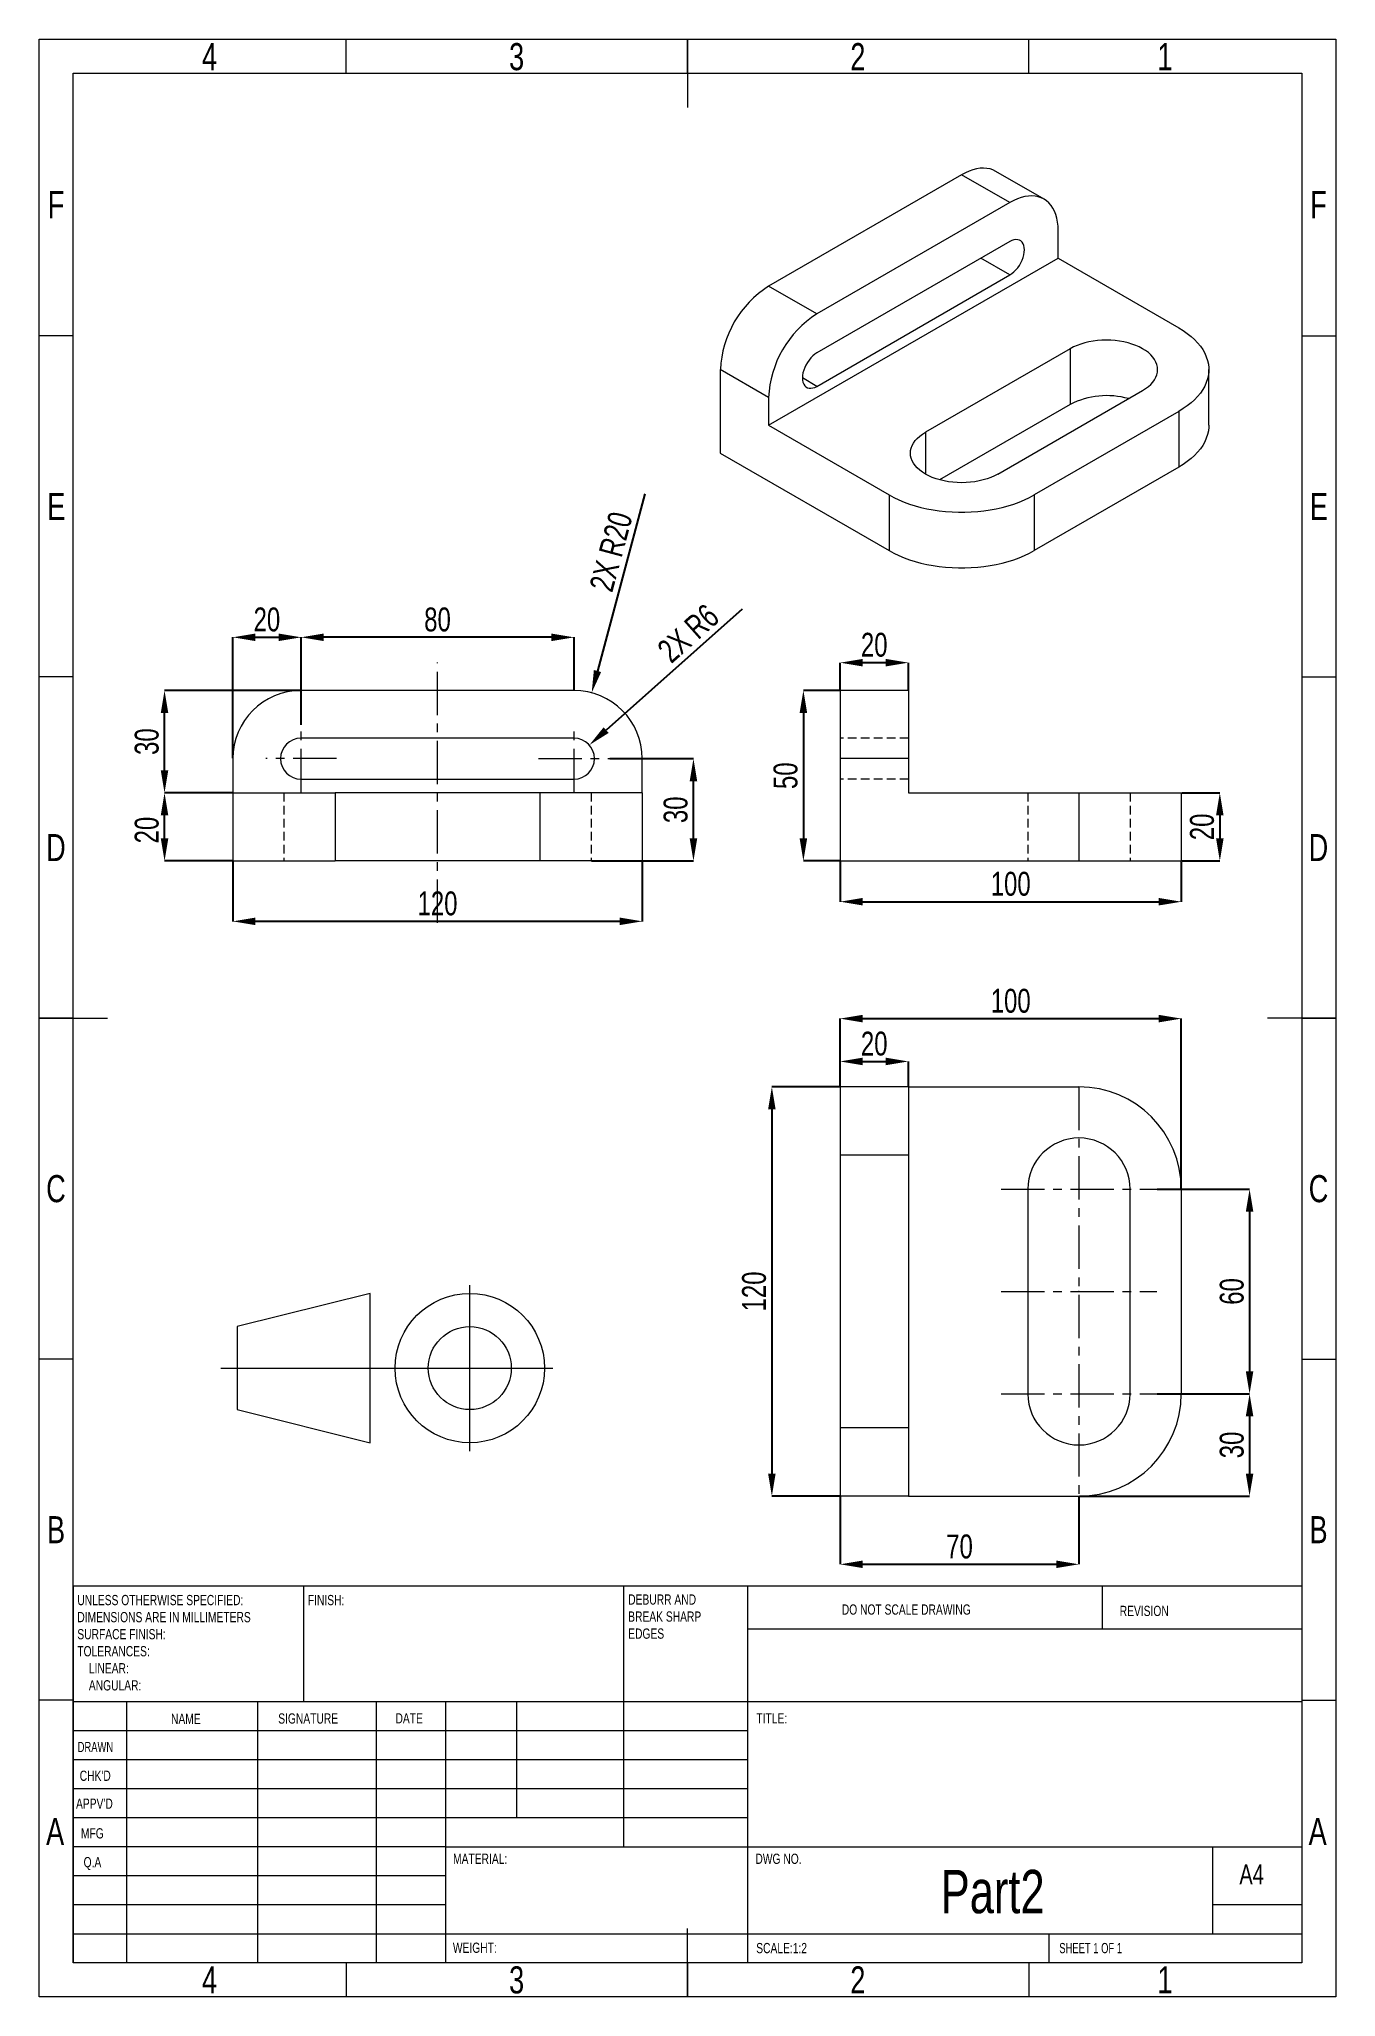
# Model space of a CAD drawing. Header units: millimetres. Extents: x 15 to 205, y 5 to 292.
import ezdxf

# ---------------------------------------------------------------- set-up
doc = ezdxf.new("R2010")
doc.units = ezdxf.units.MM
doc.header["$PDSIZE"] = -1
doc.linetypes.add('CENTER', pattern=[10.16, 6.35, -1.27, 1.27, -1.27])
doc.linetypes.add('HIDDEN', pattern=[1.905, 1.27, -0.635])
doc.styles.add('SLDTEXTSTYLE0', font='TXT', dxfattribs={"width": 0.75})
doc.styles.add('SLDTEXTSTYLE1', font='TXT', dxfattribs={"width": 0.686449})
doc.styles.add('SLDTEXTSTYLE2', font='TXT', dxfattribs={"width": 0.6875})
doc.dimstyles.new('SLDDIMSTYLE0', dxfattribs={"dimtxt": 3.5, "dimasz": 3.302, "dimexe": 0, "dimexo": 0.0625, "dimgap": 0.875, "dimtad": 1, "dimdec": 0, "dimlfac": 2, "dimrnd": 1e-09, "dimzin": 12, "dimdsep": 46, "dimtxsty": 'SLDTEXTSTYLE0', "dimsah": 1, "dimcen": 0.09, "dimadec": 0, "dimazin": 3, "dimtfac": 1, "dimtdec": 0, "dimtofl": 0, "dimtmove": 0, "dimatfit": 3, "dimfxl": 1, "dimfrac": 2, "dimtolj": 1, "dimtzin": 12, "dimarcsym": 0})
doc.dimstyles.new('SLDDIMSTYLE1', dxfattribs={"dimtxt": 3.5, "dimasz": 3.302, "dimexe": 0, "dimexo": 0.0625, "dimgap": 0.875, "dimtad": 1, "dimdec": 0, "dimlfac": 2, "dimrnd": 1e-09, "dimzin": 12, "dimdsep": 46, "dimtxsty": 'SLDTEXTSTYLE0', "dimsah": 1, "dimcen": 0, "dimadec": 0, "dimazin": 3, "dimtfac": 1, "dimtdec": 0, "dimtofl": 0, "dimtmove": 0, "dimatfit": 3, "dimfxl": 1, "dimfrac": 2, "dimtolj": 1, "dimtzin": 12, "dimarcsym": 0})

# ---------------------------------------------------------------- blocks, each defined once
blk = doc.blocks.new('SW_SYMBOL_GTOL_ISO')
at = {"color": 0, "linetype": 'Continuous', "lineweight": 0}
for p, q in [((900, 950), (100, 750)), ((900, 50), (900, 950)), ((1500, 0), (1500, 1000)), ((100, 750), (100, 250)), ((0, 500), (1000, 500)), ((1000, 500), (2000, 500)), ((100, 250), (900, 50))]:
    blk.add_line(p, q, dxfattribs=at)
for radius in [450, 250]:
    blk.add_circle((1500, 500), radius, dxfattribs=at)
blk = doc.blocks.new('_D')
at = {"color": 0, "linetype": 'Continuous', "lineweight": -2, "transparency": 16777216}
for p, q in [((132.36, 171.46), (132.36, 165.55)), ((182.36, 171.46), (182.36, 165.55)), ((135.66, 165.55), (179.06, 165.55))]:
    blk.add_line(p, q, dxfattribs=at)
at = {"color": 0, "linetype": 'Continuous', "transparency": 16777216}
for points in [[(135.66, 166.1), (135.66, 165), (132.36, 165.55)], [(179.06, 166.1), (179.06, 165), (182.36, 165.55)]]:
    blk.add_solid(points, dxfattribs=at)
at = {"layer": 'Defpoints', "color": 0, "linetype": 'Continuous', "transparency": 16777216}
for p in [(132.36, 171.52), (182.36, 171.52), (182.36, 165.55)]:
    blk.add_point(p, dxfattribs=at)
at = {"color": 0, "linetype": 'Continuous', "lineweight": 5, "transparency": 16777216, "insert": (157.36, 169.93), "char_height": 3.5, "attachment_point": 2, "style": 'SLDTEXTSTYLE0'}
blk.add_mtext('\\A1;100', dxfattribs=at)
blk = doc.blocks.new('_D_1')
at = {"color": 0, "linetype": 'Continuous', "lineweight": -2, "transparency": 16777216}
for p, q in [((132.3, 196.52), (126.98, 196.52)), ((126.98, 193.22), (126.98, 174.82)), ((132.3, 171.52), (126.98, 171.52))]:
    blk.add_line(p, q, dxfattribs=at)
at = {"color": 0, "linetype": 'Continuous', "transparency": 16777216}
for points in [[(126.43, 193.22), (127.53, 193.22), (126.98, 196.52)], [(126.43, 174.82), (127.53, 174.82), (126.98, 171.52)]]:
    blk.add_solid(points, dxfattribs=at)
at = {"layer": 'Defpoints', "color": 0, "linetype": 'Continuous', "transparency": 16777216}
for p in [(132.36, 196.52), (126.98, 171.52), (132.36, 171.52)]:
    blk.add_point(p, dxfattribs=at)
at = {"color": 0, "linetype": 'Continuous', "lineweight": 5, "transparency": 16777216, "insert": (122.61, 184.02), "char_height": 3.5, "attachment_point": 2, "rotation": 90, "style": 'SLDTEXTSTYLE0'}
blk.add_mtext('\\A1;50', dxfattribs=at)
blk = doc.blocks.new('_D_2')
at = {"color": 0, "linetype": 'Continuous', "lineweight": -2, "transparency": 16777216}
for p, q in [((132.36, 196.58), (132.36, 200.59)), ((139.06, 200.59), (135.66, 200.59)), ((142.36, 196.58), (142.36, 200.59))]:
    blk.add_line(p, q, dxfattribs=at)
at = {"color": 0, "linetype": 'Continuous', "transparency": 16777216}
for points in [[(135.66, 201.14), (135.66, 200.04), (132.36, 200.59)], [(139.06, 201.14), (139.06, 200.04), (142.36, 200.59)]]:
    blk.add_solid(points, dxfattribs=at)
at = {"layer": 'Defpoints', "color": 0, "linetype": 'Continuous', "transparency": 16777216}
for p in [(132.36, 200.59), (132.36, 196.52), (142.36, 196.52)]:
    blk.add_point(p, dxfattribs=at)
at = {"color": 0, "linetype": 'Continuous', "lineweight": 5, "transparency": 16777216, "insert": (137.36, 204.97), "char_height": 3.5, "attachment_point": 2, "style": 'SLDTEXTSTYLE0'}
blk.add_mtext('\\A1;20', dxfattribs=at)
blk = doc.blocks.new('_D_3')
at = {"color": 0, "linetype": 'Continuous', "lineweight": -2, "transparency": 16777216}
for p, q in [((182.42, 181.52), (188, 181.52)), ((188, 178.22), (188, 174.82)), ((182.42, 171.52), (188, 171.52))]:
    blk.add_line(p, q, dxfattribs=at)
at = {"color": 0, "linetype": 'Continuous', "transparency": 16777216}
for points in [[(187.45, 178.22), (188.55, 178.22), (188, 181.52)], [(187.45, 174.82), (188.55, 174.82), (188, 171.52)]]:
    blk.add_solid(points, dxfattribs=at)
at = {"layer": 'Defpoints', "color": 0, "linetype": 'Continuous', "transparency": 16777216}
for p in [(182.36, 181.52), (182.36, 171.52), (188, 171.52)]:
    blk.add_point(p, dxfattribs=at)
at = {"color": 0, "linetype": 'Continuous', "lineweight": 5, "transparency": 16777216, "insert": (183.63, 176.52), "char_height": 3.5, "attachment_point": 2, "rotation": 90, "style": 'SLDTEXTSTYLE0'}
blk.add_mtext('\\A1;20', dxfattribs=at)
blk = doc.blocks.new('_D_4')
at = {"color": 0, "linetype": 'Continuous', "lineweight": -2, "transparency": 16777216}
for p, q in [((178.83, 123.41), (192.36, 123.41)), ((192.36, 120.11), (192.36, 96.71)), ((178.83, 93.41), (192.36, 93.41))]:
    blk.add_line(p, q, dxfattribs=at)
at = {"color": 0, "linetype": 'Continuous', "transparency": 16777216}
for points in [[(191.81, 120.11), (192.91, 120.11), (192.36, 123.41)], [(191.81, 96.71), (192.91, 96.71), (192.36, 93.41)]]:
    blk.add_solid(points, dxfattribs=at)
at = {"layer": 'Defpoints', "color": 0, "linetype": 'Continuous', "transparency": 16777216}
for p in [(178.77, 123.41), (178.77, 93.41), (192.36, 93.41)]:
    blk.add_point(p, dxfattribs=at)
at = {"color": 0, "linetype": 'Continuous', "lineweight": 5, "transparency": 16777216, "insert": (187.99, 108.41), "char_height": 3.5, "attachment_point": 2, "rotation": 90, "style": 'SLDTEXTSTYLE0'}
blk.add_mtext('\\A1;60', dxfattribs=at)
blk = doc.blocks.new('_D_5')
at = {"color": 0, "linetype": 'Continuous', "lineweight": -2, "transparency": 16777216}
for p, q in [((178.83, 93.41), (192.36, 93.41)), ((192.36, 90.11), (192.36, 81.71)), ((167.42, 78.41), (192.36, 78.41))]:
    blk.add_line(p, q, dxfattribs=at)
at = {"color": 0, "linetype": 'Continuous', "transparency": 16777216}
for points in [[(191.81, 90.11), (192.91, 90.11), (192.36, 93.41)], [(191.81, 81.71), (192.91, 81.71), (192.36, 78.41)]]:
    blk.add_solid(points, dxfattribs=at)
at = {"layer": 'Defpoints', "color": 0, "linetype": 'Continuous', "transparency": 16777216}
for p in [(178.77, 93.41), (167.36, 78.41), (192.36, 78.41)]:
    blk.add_point(p, dxfattribs=at)
at = {"color": 0, "linetype": 'Continuous', "lineweight": 5, "transparency": 16777216, "insert": (187.99, 85.91), "char_height": 3.5, "attachment_point": 2, "rotation": 90, "style": 'SLDTEXTSTYLE0'}
blk.add_mtext('\\A1;30', dxfattribs=at)
blk = doc.blocks.new('_D_6')
at = {"color": 0, "linetype": 'Continuous', "lineweight": -2, "transparency": 16777216}
for p, q in [((132.36, 78.35), (132.36, 68.41)), ((167.36, 78.35), (167.36, 68.41)), ((135.66, 68.41), (164.06, 68.41))]:
    blk.add_line(p, q, dxfattribs=at)
at = {"color": 0, "linetype": 'Continuous', "transparency": 16777216}
for points in [[(135.66, 68.96), (135.66, 67.86), (132.36, 68.41)], [(164.06, 68.96), (164.06, 67.86), (167.36, 68.41)]]:
    blk.add_solid(points, dxfattribs=at)
at = {"layer": 'Defpoints', "color": 0, "linetype": 'Continuous', "transparency": 16777216}
for p in [(132.36, 78.41), (167.36, 78.41), (167.36, 68.41)]:
    blk.add_point(p, dxfattribs=at)
at = {"color": 0, "linetype": 'Continuous', "lineweight": 5, "transparency": 16777216, "insert": (149.86, 72.78), "char_height": 3.5, "attachment_point": 2, "style": 'SLDTEXTSTYLE0'}
blk.add_mtext('\\A1;70', dxfattribs=at)
blk = doc.blocks.new('_D_7')
at = {"color": 0, "linetype": 'Continuous', "lineweight": -2, "transparency": 16777216}
for p, q in [((132.36, 138.47), (132.36, 148.41)), ((135.66, 148.41), (179.06, 148.41)), ((182.36, 123.47), (182.36, 148.41))]:
    blk.add_line(p, q, dxfattribs=at)
at = {"color": 0, "linetype": 'Continuous', "transparency": 16777216}
for points in [[(135.66, 148.96), (135.66, 147.86), (132.36, 148.41)], [(179.06, 148.96), (179.06, 147.86), (182.36, 148.41)]]:
    blk.add_solid(points, dxfattribs=at)
at = {"layer": 'Defpoints', "color": 0, "linetype": 'Continuous', "transparency": 16777216}
for p in [(182.36, 148.41), (132.36, 138.41), (182.36, 123.41)]:
    blk.add_point(p, dxfattribs=at)
at = {"color": 0, "linetype": 'Continuous', "lineweight": 5, "transparency": 16777216, "insert": (157.36, 152.78), "char_height": 3.5, "attachment_point": 2, "style": 'SLDTEXTSTYLE0'}
blk.add_mtext('\\A1;100', dxfattribs=at)
blk = doc.blocks.new('_D_8')
at = {"color": 0, "linetype": 'Continuous', "lineweight": -2, "transparency": 16777216}
for p, q in [((132.36, 138.47), (132.36, 142.13)), ((135.66, 142.13), (139.06, 142.13)), ((142.36, 138.47), (142.36, 142.13))]:
    blk.add_line(p, q, dxfattribs=at)
at = {"color": 0, "linetype": 'Continuous', "transparency": 16777216}
for points in [[(135.66, 142.68), (135.66, 141.58), (132.36, 142.13)], [(139.06, 142.68), (139.06, 141.58), (142.36, 142.13)]]:
    blk.add_solid(points, dxfattribs=at)
at = {"layer": 'Defpoints', "color": 0, "linetype": 'Continuous', "transparency": 16777216}
for p in [(142.36, 142.13), (132.36, 138.41), (142.36, 138.41)]:
    blk.add_point(p, dxfattribs=at)
at = {"color": 0, "linetype": 'Continuous', "lineweight": 5, "transparency": 16777216, "insert": (137.36, 146.5), "char_height": 3.5, "attachment_point": 2, "style": 'SLDTEXTSTYLE0'}
blk.add_mtext('\\A1;20', dxfattribs=at)
blk = doc.blocks.new('_D_9')
at = {"color": 0, "linetype": 'Continuous', "lineweight": -2, "transparency": 16777216}
for p, q in [((132.3, 138.41), (122.36, 138.41)), ((122.36, 135.11), (122.36, 81.71)), ((132.3, 78.41), (122.36, 78.41))]:
    blk.add_line(p, q, dxfattribs=at)
at = {"color": 0, "linetype": 'Continuous', "transparency": 16777216}
for points in [[(121.81, 135.11), (122.91, 135.11), (122.36, 138.41)], [(121.81, 81.71), (122.91, 81.71), (122.36, 78.41)]]:
    blk.add_solid(points, dxfattribs=at)
at = {"layer": 'Defpoints', "color": 0, "linetype": 'Continuous', "transparency": 16777216}
for p in [(132.36, 138.41), (122.36, 78.41), (132.36, 78.41)]:
    blk.add_point(p, dxfattribs=at)
at = {"color": 0, "linetype": 'Continuous', "lineweight": 5, "transparency": 16777216, "insert": (117.99, 108.41), "char_height": 3.5, "attachment_point": 2, "rotation": 90, "style": 'SLDTEXTSTYLE0'}
blk.add_mtext('\\A1;120', dxfattribs=at)
blk = doc.blocks.new('_D_10')
at = {"color": 0, "linetype": 'Continuous', "lineweight": -2, "transparency": 16777216}
for p, q in [((98.61, 186.52), (110.87, 186.52)), ((110.87, 174.82), (110.87, 183.22)), ((95.93, 171.52), (110.87, 171.52))]:
    blk.add_line(p, q, dxfattribs=at)
at = {"color": 0, "linetype": 'Continuous', "transparency": 16777216}
for points in [[(110.32, 183.22), (111.42, 183.22), (110.87, 186.52)], [(110.32, 174.82), (111.42, 174.82), (110.87, 171.52)]]:
    blk.add_solid(points, dxfattribs=at)
at = {"layer": 'Defpoints', "color": 0, "linetype": 'Continuous', "transparency": 16777216}
for p in [(98.55, 186.52), (110.87, 186.52), (95.87, 171.52)]:
    blk.add_point(p, dxfattribs=at)
at = {"color": 0, "linetype": 'Continuous', "lineweight": 5, "transparency": 16777216, "insert": (106.5, 179.02), "char_height": 3.5, "attachment_point": 2, "rotation": 90, "style": 'SLDTEXTSTYLE0'}
blk.add_mtext('\\A1;30', dxfattribs=at)
blk = doc.blocks.new('_D_11')
at = {"color": 0, "linetype": 'Continuous', "lineweight": -2, "transparency": 16777216}
for p, q in [((43.37, 186.58), (43.37, 204.31)), ((46.67, 204.31), (50.07, 204.31)), ((53.37, 191.49), (53.37, 204.31))]:
    blk.add_line(p, q, dxfattribs=at)
at = {"color": 0, "linetype": 'Continuous', "transparency": 16777216}
for points in [[(46.67, 204.86), (46.67, 203.76), (43.37, 204.31)], [(50.07, 204.86), (50.07, 203.76), (53.37, 204.31)]]:
    blk.add_solid(points, dxfattribs=at)
at = {"layer": 'Defpoints', "color": 0, "linetype": 'Continuous', "transparency": 16777216}
for p in [(53.37, 204.31), (53.37, 191.42), (43.37, 186.52)]:
    blk.add_point(p, dxfattribs=at)
at = {"color": 0, "linetype": 'Continuous', "lineweight": 5, "transparency": 16777216, "insert": (48.37, 208.68), "char_height": 3.5, "attachment_point": 2, "style": 'SLDTEXTSTYLE0'}
blk.add_mtext('\\A1;20', dxfattribs=at)
blk = doc.blocks.new('_D_12')
at = {"color": 0, "linetype": 'Continuous', "lineweight": -2, "transparency": 16777216}
for p, q in [((43.37, 171.46), (43.37, 162.67)), ((103.37, 171.46), (103.37, 162.67)), ((100.07, 162.67), (46.67, 162.67))]:
    blk.add_line(p, q, dxfattribs=at)
at = {"color": 0, "linetype": 'Continuous', "transparency": 16777216}
for points in [[(46.67, 163.22), (46.67, 162.12), (43.37, 162.67)], [(100.07, 163.22), (100.07, 162.12), (103.37, 162.67)]]:
    blk.add_solid(points, dxfattribs=at)
at = {"layer": 'Defpoints', "color": 0, "linetype": 'Continuous', "transparency": 16777216}
for p in [(43.37, 171.52), (103.37, 171.52), (43.37, 162.67)]:
    blk.add_point(p, dxfattribs=at)
at = {"color": 0, "linetype": 'Continuous', "lineweight": 5, "transparency": 16777216, "insert": (73.37, 167.05), "char_height": 3.5, "attachment_point": 2, "style": 'SLDTEXTSTYLE0'}
blk.add_mtext('\\A1;120', dxfattribs=at)
blk = doc.blocks.new('_D_13')
at = {"color": 0, "linetype": 'Continuous', "lineweight": -2, "transparency": 16777216}
for p, q in [((43.31, 181.52), (33.37, 181.52)), ((33.37, 174.82), (33.37, 178.22)), ((43.31, 171.52), (33.37, 171.52))]:
    blk.add_line(p, q, dxfattribs=at)
at = {"color": 0, "linetype": 'Continuous', "transparency": 16777216}
for points in [[(32.82, 178.22), (33.92, 178.22), (33.37, 181.52)], [(32.82, 174.82), (33.92, 174.82), (33.37, 171.52)]]:
    blk.add_solid(points, dxfattribs=at)
at = {"layer": 'Defpoints', "color": 0, "linetype": 'Continuous', "transparency": 16777216}
for p in [(33.37, 181.52), (43.37, 181.52), (43.37, 171.52)]:
    blk.add_point(p, dxfattribs=at)
at = {"color": 0, "linetype": 'Continuous', "lineweight": 5, "transparency": 16777216, "insert": (29, 176.05), "char_height": 3.5, "attachment_point": 2, "rotation": 90, "style": 'SLDTEXTSTYLE0'}
blk.add_mtext('\\A1;20', dxfattribs=at)
blk = doc.blocks.new('_D_14')
at = {"color": 0, "linetype": 'Continuous', "lineweight": -2, "transparency": 16777216}
for p, q in [((53.31, 196.52), (33.37, 196.52)), ((33.37, 184.82), (33.37, 193.22)), ((43.31, 181.52), (33.37, 181.52))]:
    blk.add_line(p, q, dxfattribs=at)
at = {"color": 0, "linetype": 'Continuous', "transparency": 16777216}
for points in [[(32.82, 193.22), (33.92, 193.22), (33.37, 196.52)], [(32.82, 184.82), (33.92, 184.82), (33.37, 181.52)]]:
    blk.add_solid(points, dxfattribs=at)
at = {"layer": 'Defpoints', "color": 0, "linetype": 'Continuous', "transparency": 16777216}
for p in [(33.37, 196.52), (53.37, 196.52), (43.37, 181.52)]:
    blk.add_point(p, dxfattribs=at)
at = {"color": 0, "linetype": 'Continuous', "lineweight": 5, "transparency": 16777216, "insert": (29, 189.02), "char_height": 3.5, "attachment_point": 2, "rotation": 90, "style": 'SLDTEXTSTYLE0'}
blk.add_mtext('\\A1;30', dxfattribs=at)
blk = doc.blocks.new('_D_15')
at = {"color": 0, "linetype": 'Continuous', "lineweight": -2, "transparency": 16777216}
for p, q in [((53.37, 196.58), (53.37, 204.31)), ((90.07, 204.31), (56.67, 204.31)), ((93.37, 196.58), (93.37, 204.31))]:
    blk.add_line(p, q, dxfattribs=at)
at = {"color": 0, "linetype": 'Continuous', "transparency": 16777216}
for points in [[(56.67, 204.86), (56.67, 203.76), (53.37, 204.31)], [(90.07, 204.86), (90.07, 203.76), (93.37, 204.31)]]:
    blk.add_solid(points, dxfattribs=at)
at = {"layer": 'Defpoints', "color": 0, "linetype": 'Continuous', "transparency": 16777216}
for p in [(53.37, 204.31), (53.37, 196.52), (93.37, 196.52)]:
    blk.add_point(p, dxfattribs=at)
at = {"color": 0, "linetype": 'Continuous', "lineweight": 5, "transparency": 16777216, "insert": (73.37, 208.68), "char_height": 3.5, "attachment_point": 2, "style": 'SLDTEXTSTYLE0'}
blk.add_mtext('\\A1;80', dxfattribs=at)
blk = doc.blocks.new('_D_16')
at = {"color": 0, "linetype": 'Continuous', "lineweight": -2, "transparency": 16777216}
blk.add_line((103.77, 225.33), (96.81, 199.37), dxfattribs=at)
at = {"color": 0, "linetype": 'Continuous', "transparency": 16777216}
blk.add_solid([(96.28, 199.51), (97.35, 199.22), (95.96, 196.18)], dxfattribs=at)
at = {"layer": 'Defpoints', "color": 0, "linetype": 'Continuous', "transparency": 16777216}
for p in [(95.96, 196.18), (93.37, 186.52)]:
    blk.add_point(p, dxfattribs=at)
at = {"color": 0, "linetype": 'Continuous', "lineweight": 5, "transparency": 16777216, "insert": (95.58, 211.67), "char_height": 3.5, "attachment_point": 1, "rotation": 75, "style": 'SLDTEXTSTYLE0'}
blk.add_mtext('\\A1;2X R20', dxfattribs=at)
blk = doc.blocks.new('_D_17')
at = {"color": 0, "linetype": 'Continuous', "lineweight": -2, "transparency": 16777216}
blk.add_line((118, 208.42), (98.08, 190.71), dxfattribs=at)
at = {"color": 0, "linetype": 'Continuous', "transparency": 16777216}
blk.add_solid([(97.71, 191.12), (98.45, 190.29), (95.61, 188.51)], dxfattribs=at)
at = {"layer": 'Defpoints', "color": 0, "linetype": 'Continuous', "transparency": 16777216}
for p in [(95.61, 188.51), (93.37, 186.52)]:
    blk.add_point(p, dxfattribs=at)
at = {"color": 0, "linetype": 'Continuous', "lineweight": 5, "transparency": 16777216, "insert": (105.29, 202.97), "char_height": 3.5, "attachment_point": 1, "rotation": 41.6469, "style": 'SLDTEXTSTYLE0'}
blk.add_mtext('\\A1;2X R6', dxfattribs=at)

msp = doc.modelspace()

# ---------------------------------------------------------------- linework, layer by layer
at = {"color": 7, "linetype": 'Continuous', "lineweight": 5}
for p, q in [((15, 5), (15, 292)), ((15, 292), (205, 292)), ((60, 287), (60, 292)), ((110, 292), (110, 282)), ((110, 287), (110, 292)), ((160, 287), (160, 292)), ((205, 292), (205, 5)), ((20, 10), (20, 287)), ((20, 287), (200, 287)), ((200, 287), (200, 10)), ((150.17, 272.13), (121.89, 255.8)), ((157.24, 268.05), (150.17, 272.13)), ((162.24, 268.54), (155.17, 272.62)), ((157.24, 268.05), (128.96, 251.72)), ((157.24, 262.33), (128.96, 246)), ((164.31, 259.88), (164.31, 263.96)), ((121.89, 235.39), (164.31, 259.88)), ((157.24, 257.43), (153, 259.88)), ((164.31, 259.88), (181.99, 249.68)), ((128.96, 251.72), (121.89, 255.8)), ((128.96, 241.1), (157.24, 257.43)), ((20, 248.5), (15, 248.5)), ((200, 248.5), (205, 248.5)), ((166.08, 246.61), (144.87, 234.37)), ((166.08, 246.61), (166.08, 238.45)), ((114.81, 243.55), (114.81, 231.31)), ((121.89, 239.47), (114.81, 243.55)), ((128.96, 241.1), (126.84, 242.33)), ((186.38, 235.39), (186.38, 243.55)), ((121.89, 239.47), (121.89, 235.39)), ((166.08, 238.45), (146.94, 227.4)), ((155.47, 228.25), (176.69, 240.49)), ((121.89, 235.39), (139.56, 225.18)), ((181.99, 237.43), (160.78, 225.18)), ((181.99, 237.43), (181.99, 229.26)), ((144.87, 234.37), (144.87, 228.25)), ((114.81, 231.31), (139.56, 217.02)), ((181.99, 229.26), (160.78, 217.02)), ((139.56, 225.18), (139.56, 217.02)), ((160.78, 225.18), (160.78, 217.02)), ((20, 198.5), (15, 198.5)), ((200, 198.5), (205, 198.5)), ((93.37, 196.52), (53.37, 196.52)), ((142.36, 196.52), (132.36, 196.52)), ((132.36, 196.52), (132.36, 186.52)), ((142.36, 196.52), (142.36, 186.52)), ((93.37, 189.52), (53.37, 189.52)), ((43.37, 186.52), (43.37, 181.52)), ((103.37, 181.52), (103.37, 186.52)), ((132.36, 186.52), (132.36, 171.52)), ((142.36, 186.52), (132.36, 186.52)), ((142.36, 186.52), (142.36, 181.52)), ((43.37, 181.52), (43.37, 171.52)), ((43.37, 181.52), (58.37, 181.52)), ((53.37, 183.52), (93.37, 183.52)), ((58.37, 181.52), (58.37, 171.52)), ((88.37, 181.52), (58.37, 181.52)), ((88.37, 181.52), (88.37, 171.52)), ((103.37, 181.52), (88.37, 181.52)), ((103.37, 181.52), (103.37, 171.52)), ((142.36, 181.52), (167.36, 181.52)), ((167.36, 181.52), (167.36, 171.52)), ((167.36, 181.52), (182.36, 181.52)), ((182.36, 181.52), (182.36, 171.52)), ((43.37, 171.52), (58.37, 171.52)), ((88.37, 171.52), (58.37, 171.52)), ((103.37, 171.52), (88.37, 171.52)), ((132.36, 171.52), (167.36, 171.52)), ((167.36, 171.52), (182.36, 171.52)), ((15, 148.5), (25, 148.5)), ((20, 148.5), (15, 148.5)), ((205, 148.5), (195, 148.5)), ((200, 148.5), (205, 148.5)), ((142.36, 138.41), (132.36, 138.41)), ((132.36, 138.41), (132.36, 128.41)), ((142.36, 138.41), (142.36, 128.41)), ((142.36, 138.41), (167.36, 138.41)), ((142.36, 128.41), (132.36, 128.41)), ((132.36, 128.41), (132.36, 88.41)), ((142.36, 128.41), (142.36, 88.41)), ((159.86, 123.41), (159.86, 93.41)), ((174.86, 93.41), (174.86, 123.41)), ((182.36, 123.41), (182.36, 93.41)), ((20, 98.5), (15, 98.5)), ((200, 98.5), (205, 98.5)), ((142.36, 88.41), (132.36, 88.41)), ((132.36, 88.41), (132.36, 78.41)), ((142.36, 88.41), (142.36, 78.41)), ((142.36, 78.41), (132.36, 78.41)), ((142.36, 78.41), (167.36, 78.41)), ((20, 65.25), (200, 65.25)), ((20, 65.25), (20, 10)), ((53.8, 48.25), (53.8, 65.25)), ((100.6, 65.25), (100.6, 27)), ((118.8, 65.25), (118.8, 10)), ((170.8, 58.88), (170.8, 65.25)), ((200, 58.88), (118.8, 58.88)), ((20, 48.5), (15, 48.5)), ((200, 48.25), (20, 48.25)), ((27.8, 48.25), (27.8, 10)), ((46.99, 48.25), (46.99, 10)), ((64.4, 48.25), (64.4, 10)), ((74.6, 10), (74.6, 48.25)), ((85, 31.25), (85, 48.25)), ((200, 48.5), (205, 48.5)), ((118.8, 44), (20, 44)), ((118.8, 39.75), (20, 39.75)), ((118.8, 35.5), (20, 35.5)), ((118.8, 31.25), (20, 31.25)), ((74.6, 27), (20, 27)), ((74.6, 27), (200, 27)), ((187, 14.25), (187, 27)), ((74.6, 22.75), (20, 22.75)), ((74.6, 18.5), (20, 18.5)), ((200, 18.5), (187, 18.5)), ((110, 5), (110, 15)), ((20, 14.25), (200, 14.25)), ((163, 10), (163, 14.25)), ((200, 10), (20, 10)), ((60, 10), (60, 5)), ((110, 10), (110, 5)), ((160, 10), (160, 5)), ((205, 5), (15, 5))]:
    msp.add_line(p, q, dxfattribs=at)
at = {"color": 7, "linetype": 'CENTER', "lineweight": 5}
for p, q in [((73.37, 162.44), (73.37, 200.6)), ((53.37, 181.61), (53.37, 191.42)), ((93.37, 181.61), (93.37, 191.42)), ((58.55, 186.52), (48.19, 186.52)), ((88.19, 186.52), (98.55, 186.52)), ((167.36, 138.41), (167.36, 78.41)), ((155.95, 123.41), (178.77, 123.41)), ((155.95, 108.41), (178.77, 108.41)), ((155.95, 93.41), (178.77, 93.41))]:
    msp.add_line(p, q, dxfattribs=at)
at = {"color": 7, "linetype": 'HIDDEN', "lineweight": 5}
for p, q in [((142.36, 189.52), (132.36, 189.52)), ((50.87, 181.52), (50.87, 171.52)), ((95.87, 181.52), (95.87, 171.52)), ((142.36, 183.52), (132.36, 183.52)), ((159.86, 181.52), (159.86, 171.52)), ((174.86, 181.52), (174.86, 171.52))]:
    msp.add_line(p, q, dxfattribs=at)
at = {"color": 7, "linetype": 'Continuous', "lineweight": 5, "flags": 128}
for points in [[(155.17, 272.62), (154.76, 272.82), (154.33, 272.97), (153.86, 273.06), (153.38, 273.09), (152.88, 273.07), (152.36, 272.99), (151.82, 272.86), (151.28, 272.67), (150.72, 272.42), (150.17, 272.13)], [(164.31, 263.96), (164.29, 264.59), (164.23, 265.19), (164.12, 265.76), (163.97, 266.29), (163.77, 266.78), (163.54, 267.23), (163.27, 267.63), (162.96, 267.98), (162.62, 268.29), (162.24, 268.54), (161.83, 268.74), (161.4, 268.89), (160.94, 268.98), (160.45, 269.01), (159.95, 268.99), (159.43, 268.91), (158.89, 268.77), (158.35, 268.58), (157.8, 268.34), (157.24, 268.05)], [(157.24, 257.43), (157.54, 257.63), (157.84, 257.88), (158.12, 258.16), (158.39, 258.48), (158.63, 258.83), (158.84, 259.2), (159.03, 259.59), (159.17, 259.98), (159.28, 260.37), (159.34, 260.75), (159.36, 261.11), (159.34, 261.44), (159.28, 261.75), (159.17, 262.01), (159.03, 262.24), (158.84, 262.41), (158.63, 262.53), (158.39, 262.6), (158.12, 262.62), (157.84, 262.58), (157.54, 262.48), (157.24, 262.33)], [(176.69, 240.49), (177.13, 240.77), (177.53, 241.07), (177.88, 241.39), (178.18, 241.72), (178.43, 242.07), (178.63, 242.43), (178.77, 242.8), (178.85, 243.18), (178.88, 243.55), (178.85, 243.93), (178.77, 244.3), (178.63, 244.67), (178.43, 245.03), (178.18, 245.38), (177.88, 245.72), (177.53, 246.04), (177.13, 246.34), (176.69, 246.61), (176.2, 246.87), (175.69, 247.1), (175.13, 247.3), (174.55, 247.48), (173.95, 247.62), (173.32, 247.73), (172.69, 247.82), (172.04, 247.87), (171.38, 247.88), (170.73, 247.87), (170.08, 247.82), (169.44, 247.73), (168.82, 247.62), (168.21, 247.48), (167.63, 247.3), (167.08, 247.1), (166.56, 246.87), (166.08, 246.61)], [(181.99, 249.68), (182.63, 249.28), (183.24, 248.86), (183.79, 248.42), (184.29, 247.96), (184.75, 247.48), (185.15, 246.99), (185.5, 246.49), (185.79, 245.97), (186.02, 245.44), (186.2, 244.91), (186.32, 244.37), (186.38, 243.82), (186.38, 243.28), (186.32, 242.74), (186.2, 242.2), (186.02, 241.66), (185.79, 241.14), (185.5, 240.62), (185.15, 240.11), (184.75, 239.62), (184.29, 239.14), (183.79, 238.69), (183.24, 238.25), (182.63, 237.83), (181.99, 237.43)], [(128.96, 246), (128.65, 245.8), (128.36, 245.56), (128.08, 245.27), (127.81, 244.95), (127.57, 244.6), (127.35, 244.23), (127.17, 243.85), (127.03, 243.46), (126.92, 243.07), (126.86, 242.69), (126.84, 242.33), (126.86, 241.99), (126.92, 241.69), (127.03, 241.42), (127.17, 241.2), (127.35, 241.02), (127.57, 240.9), (127.81, 240.83), (128.08, 240.82), (128.36, 240.86), (128.65, 240.95), (128.96, 241.1)], [(186.38, 235.39), (186.38, 235.12), (186.32, 234.57), (186.2, 234.03), (186.02, 233.5), (185.79, 232.97), (185.5, 232.45), (185.15, 231.95), (184.75, 231.46), (184.29, 230.98), (183.79, 230.52), (183.24, 230.08), (182.63, 229.66), (181.99, 229.26)], [(155.47, 228.25), (154.99, 227.99), (154.47, 227.76), (153.92, 227.56), (153.34, 227.38), (152.74, 227.24), (152.11, 227.12), (151.47, 227.04), (150.82, 226.99), (150.17, 226.98), (149.52, 226.99), (148.87, 227.04), (148.23, 227.12), (147.6, 227.24), (147, 227.38), (146.42, 227.56), (145.87, 227.76), (145.35, 227.99), (144.87, 228.25), (144.42, 228.52), (144.03, 228.82), (143.67, 229.14), (143.37, 229.48), (143.12, 229.83), (142.93, 230.19), (142.78, 230.55), (142.7, 230.93), (142.67, 231.31), (142.7, 231.68), (142.78, 232.06), (142.93, 232.43), (143.12, 232.79), (143.37, 233.14), (143.67, 233.47), (144.03, 233.79), (144.42, 234.09), (144.87, 234.37)], [(139.56, 225.18), (140.25, 224.81), (140.98, 224.46), (141.74, 224.14), (142.53, 223.85), (143.36, 223.59), (144.21, 223.36), (145.09, 223.16), (145.99, 222.99), (146.9, 222.86), (147.82, 222.75), (148.76, 222.69), (149.7, 222.65), (150.64, 222.65), (151.58, 222.69), (152.52, 222.75), (153.44, 222.86), (154.35, 222.99), (155.25, 223.16), (156.13, 223.36), (156.98, 223.59), (157.81, 223.85), (158.6, 224.14), (159.36, 224.46), (160.09, 224.81), (160.78, 225.18)], [(139.56, 217.02), (140.25, 216.65), (140.98, 216.3), (141.74, 215.98), (142.53, 215.69), (143.36, 215.43), (144.21, 215.19), (145.09, 214.99), (145.99, 214.83), (146.9, 214.69), (147.82, 214.59), (148.76, 214.52), (149.7, 214.49), (150.64, 214.49), (151.58, 214.52), (152.52, 214.59), (153.44, 214.69), (154.35, 214.83), (155.25, 214.99), (156.13, 215.19), (156.98, 215.43), (157.81, 215.69), (158.6, 215.98), (159.36, 216.3), (160.09, 216.65), (160.78, 217.02)]]:
    msp.add_lwpolyline(points, dxfattribs=at)
at = {"color": 7, "linetype": 'Continuous', "lineweight": 5}
for centre, radius, start, end in [((130.17, 242.85), 15.37, 122.6055, 177.3945), ((137.24, 238.77), 15.37, 122.6055, 177.3945), ((171.42, 228.05), 11.69, 74.1493, 117.1715), ((53.37, 186.52), 10, 90, 180), ((93.37, 186.52), 10, 0, 90), ((53.37, 186.52), 3, 90, 270), ((93.37, 186.52), 3, 270, 90), ((167.36, 123.41), 15, 0, 90), ((167.36, 123.41), 7.5, 0, 180), ((167.36, 93.41), 7.5, 180, 0), ((167.36, 93.41), 15, 270, 0)]:
    msp.add_arc(centre, radius, start, end, dxfattribs=at)
at = {"color": 7, "linetype": 'CENTER', "lineweight": 5}
for p in [(53.37, 186.52), (93.37, 186.52), (93.37, 186.52), (167.36, 123.41), (167.36, 108.41)]:
    msp.add_point(p, dxfattribs=at)
at = {"color": 7, "linetype": 'Continuous', "lineweight": 5}
msp.add_point((73.37, 181.52), dxfattribs=at)

# ---------------------------------------------------------------- block references
at = {"color": 7, "linetype": 'Continuous', "lineweight": 5, "xscale": 0.0243333984375, "yscale": 0.0243333984375, "zscale": 0.0243333984375}
msp.add_blockref('SW_SYMBOL_GTOL_ISO', (41.6, 85.01), dxfattribs=at)

# ---------------------------------------------------------------- texts
at = {"color": 7, "linetype": 'Continuous', "lineweight": 5}
for s, insert, char_height, attachment_point, style in [('4', (39.96, 291.42), 3.97, 2, 'SLDTEXTSTYLE0'), ('3', (84.96, 291.42), 3.97, 2, 'SLDTEXTSTYLE0'), ('2', (134.96, 291.42), 3.97, 2, 'SLDTEXTSTYLE0'), ('1', (179.96, 291.42), 3.97, 2, 'SLDTEXTSTYLE0'), ('F', (17.46, 269.72), 3.97, 2, 'SLDTEXTSTYLE0'), ('F', (202.46, 269.72), 3.97, 2, 'SLDTEXTSTYLE0'), ('E', (17.51, 225.47), 3.97, 2, 'SLDTEXTSTYLE0'), ('E', (202.51, 225.47), 3.97, 2, 'SLDTEXTSTYLE0'), ('D', (17.45, 175.47), 3.97, 2, 'SLDTEXTSTYLE0'), ('D', (202.45, 175.47), 3.97, 2, 'SLDTEXTSTYLE0'), ('C', (17.46, 125.47), 3.97, 2, 'SLDTEXTSTYLE0'), ('C', (202.46, 125.47), 3.97, 2, 'SLDTEXTSTYLE0'), ('B', (17.47, 75.47), 3.97, 2, 'SLDTEXTSTYLE0'), ('B', (202.47, 75.47), 3.97, 2, 'SLDTEXTSTYLE0'), ('UNLESS OTHERWISE SPECIFIED:', (20.59, 63.92), 1.5, 1, 'SLDTEXTSTYLE0'), ('FINISH:', (54.37, 63.92), 1.5, 1, 'SLDTEXTSTYLE0'), ('DEBURR AND', (101.31, 64), 1.5, 1, 'SLDTEXTSTYLE0'), ('DIMENSIONS ARE IN MILLIMETERS', (20.59, 61.42), 1.5, 1, 'SLDTEXTSTYLE0'), ('BREAK SHARP', (101.31, 61.5), 1.5, 1, 'SLDTEXTSTYLE0'), ('DO NOT SCALE DRAWING', (132.61, 62.53), 1.5, 1, 'SLDTEXTSTYLE0'), ('REVISION', (173.33, 62.33), 1.5, 1, 'SLDTEXTSTYLE0'), ('SURFACE FINISH:', (20.59, 58.92), 1.5, 1, 'SLDTEXTSTYLE0'), ('EDGES', (101.31, 59), 1.5, 1, 'SLDTEXTSTYLE0'), ('TOLERANCES:', (20.59, 56.42), 1.5, 1, 'SLDTEXTSTYLE0'), ('LINEAR:', (22.28, 53.92), 1.5, 1, 'SLDTEXTSTYLE0'), ('ANGULAR:', (22.28, 51.42), 1.5, 1, 'SLDTEXTSTYLE0'), ('NAME', (34.32, 46.5), 1.5, 1, 'SLDTEXTSTYLE0'), ('SIGNATURE', (50.03, 46.56), 1.5, 1, 'SLDTEXTSTYLE0'), ('DATE', (67.21, 46.58), 1.5, 1, 'SLDTEXTSTYLE0'), ('TITLE:', (120.09, 46.58), 1.5, 1, 'SLDTEXTSTYLE0'), ('DRAWN', (20.64, 42.38), 1.5, 1, 'SLDTEXTSTYLE1'), ("CHK'D", (20.94, 38.16), 1.5, 1, 'SLDTEXTSTYLE0'), ("APPV'D", (20.4, 34.07), 1.5, 1, 'SLDTEXTSTYLE0'), ('A', (17.34, 31.22), 3.97, 2, 'SLDTEXTSTYLE0'), ('MFG', (21.12, 29.72), 1.5, 1, 'SLDTEXTSTYLE0'), ('A', (202.34, 31.22), 3.97, 2, 'SLDTEXTSTYLE0'), ('MATERIAL:', (75.65, 25.99), 1.5, 1, 'SLDTEXTSTYLE0'), ('DWG NO.', (119.95, 25.99), 1.5, 1, 'SLDTEXTSTYLE0'), ('Q.A', (21.51, 25.5), 1.5, 1, 'SLDTEXTSTYLE0'), ('Part2', (154.72, 23.61), 6.35, 2, 'SLDTEXTSTYLE0'), ('A4', (190.87, 24.41), 2.91, 1, 'SLDTEXTSTYLE0'), ('WEIGHT:', (75.62, 12.95), 1.499, 1, 'SLDTEXTSTYLE0'), ('SCALE:1:2', (120.07, 12.9), 1.5, 1, 'SLDTEXTSTYLE0'), ('SHEET 1 OF 1', (164.48, 12.9), 1.5, 1, 'SLDTEXTSTYLE2'), ('4', (39.96, 9.47), 3.97, 2, 'SLDTEXTSTYLE0'), ('3', (84.96, 9.47), 3.97, 2, 'SLDTEXTSTYLE0'), ('2', (134.96, 9.47), 3.97, 2, 'SLDTEXTSTYLE0'), ('1', (179.96, 9.47), 3.97, 2, 'SLDTEXTSTYLE0')]:
    msp.add_mtext(s, dxfattribs=dict(at, insert=insert, char_height=char_height, attachment_point=attachment_point, style=style))

# ---------------------------------------------------------------- dimensions: what is measured, and where the dimension line sits
for mpoint, picture, middle in [((95.96, 196.18), '_D_16', (101.68, 217.51)), ((95.61, 188.51), '_D_17', (112.77, 203.77))]:
    dim = msp.add_radius_dim(center=(93.37, 186.52), mpoint=mpoint, text='2X <>', dimstyle='SLDDIMSTYLE1', dxfattribs=at)
    dim.commit()
    dim.dimension.update_dxf_attribs({"geometry": picture, "text_midpoint": middle, "dimtype": 164})
for base, p1, p2, picture, middle in [((53.37, 204.31), (43.37, 186.52), (53.37, 191.42), '_D_11', (48.37, 204.31)), ((53.37, 204.31), (93.37, 196.52), (53.37, 196.52), '_D_15', (73.37, 204.31)), ((132.36, 200.59), (142.36, 196.52), (132.36, 196.52), '_D_2', (137.36, 200.59)), ((43.37, 162.67), (103.37, 171.52), (43.37, 171.52), '_D_12', (73.37, 162.67)), ((182.36, 165.55), (132.36, 171.52), (182.36, 171.52), '_D', (157.36, 165.55)), ((182.36, 148.41), (132.36, 138.41), (182.36, 123.41), '_D_7', (157.36, 148.41)), ((142.36, 142.13), (132.36, 138.41), (142.36, 138.41), '_D_8', (137.36, 142.13)), ((167.36, 68.41), (132.36, 78.41), (167.36, 78.41), '_D_6', (149.86, 68.41))]:
    dim = msp.add_linear_dim(base=base, p1=p1, p2=p2, dimstyle='SLDDIMSTYLE0', dxfattribs=at)
    dim.commit()
    dim.dimension.update_dxf_attribs({"geometry": picture, "text_midpoint": middle, "dimtype": 160})
for base, p1, p2, picture, middle in [((33.37, 196.52), (43.37, 181.52), (53.37, 196.52), '_D_14', (33.37, 189.02)), ((126.98, 171.52), (132.36, 196.52), (132.36, 171.52), '_D_1', (126.98, 184.02)), ((110.87, 186.52), (95.87, 171.52), (98.55, 186.52), '_D_10', (110.87, 179.02)), ((33.37, 181.52), (43.37, 171.52), (43.37, 181.52), '_D_13', (33.37, 176.05)), ((188, 171.52), (182.36, 181.52), (182.36, 171.52), '_D_3', (188, 176.52)), ((122.36, 78.41), (132.36, 138.41), (132.36, 78.41), '_D_9', (122.36, 108.41)), ((192.36, 93.41), (178.77, 123.41), (178.77, 93.41), '_D_4', (192.36, 108.41)), ((192.36, 78.41), (178.77, 93.41), (167.36, 78.41), '_D_5', (192.36, 85.91))]:
    dim = msp.add_linear_dim(base=base, p1=p1, p2=p2, angle=90, dimstyle='SLDDIMSTYLE0', dxfattribs=at)
    dim.commit()
    dim.dimension.update_dxf_attribs({"geometry": picture, "text_midpoint": middle, "dimtype": 160})

doc.saveas('drawing.dxf')
